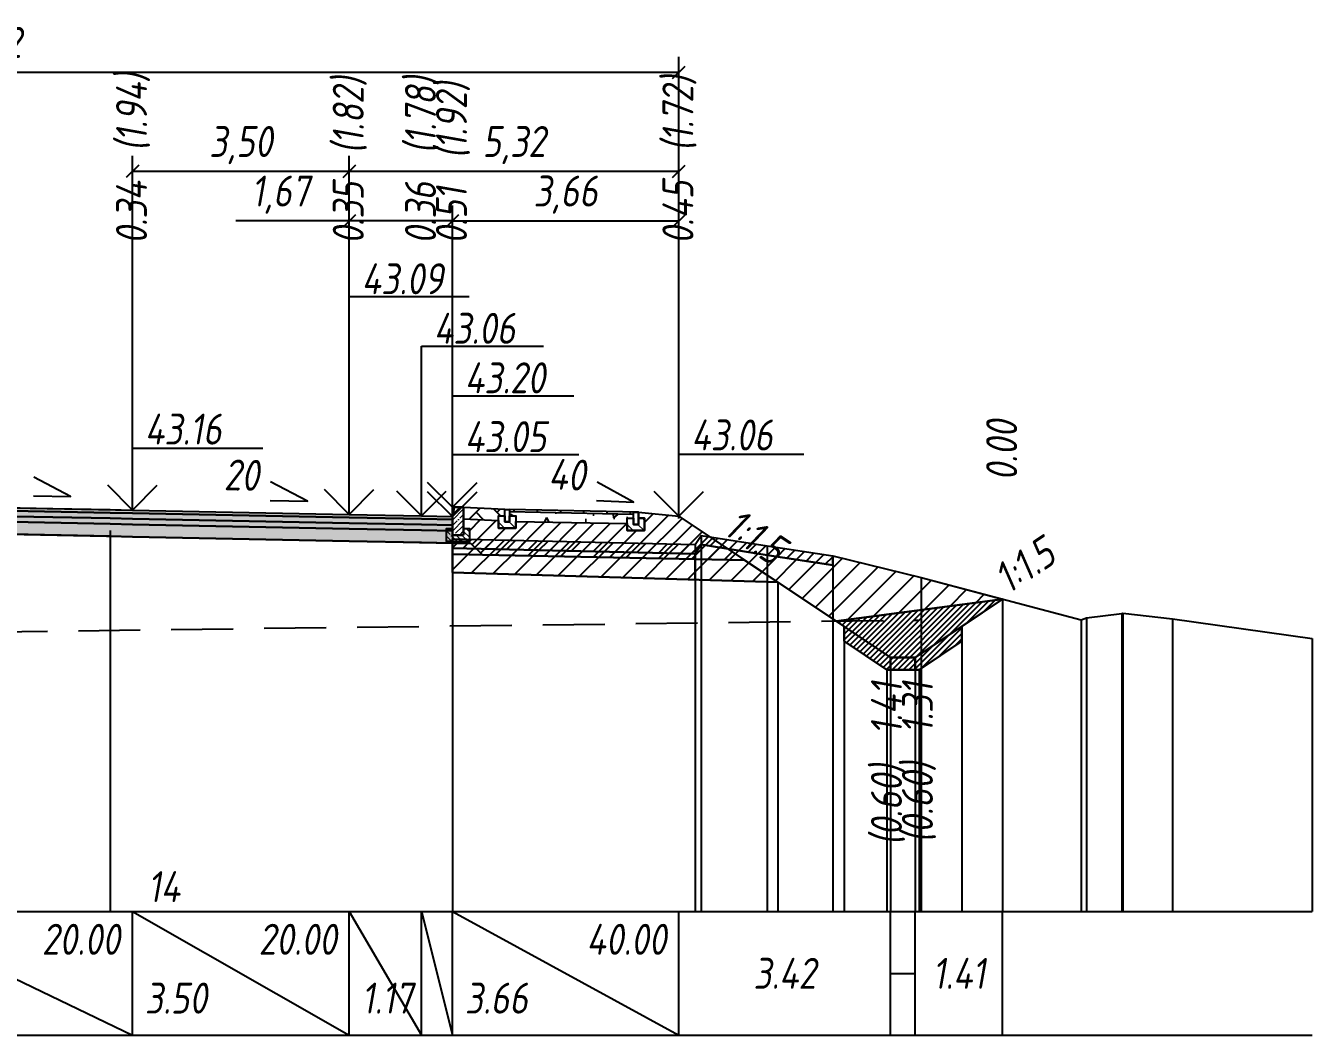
# Model space of a CAD drawing. Extents: x -717 to 1451, y -133302 to 233.
# Drawn here: x 194.1 to 298, y -113253 to -113171.5 of the extents above; entities that cross this region are included whole.
import ezdxf
from ezdxf.enums import TextEntityAlignment as Align

# ---------------------------------------------------------------- set-up
doc = ezdxf.new("R2010")
doc.units = 0
doc.linetypes.add('штриховая', pattern=[0.75, 0.5, -0.25])
for name, color, linetype in [('Интерполированный поперечник', 2, 'Continuous'), ('КОД_399', 252, 'Continuous'), ('Код_514', 1, 'Continuous'), ('Контур_0', 7, 'Continuous'), ('Контур_2660', 7, 'Continuous'), ('Контур_2665', 7, 'Continuous'), ('Контур_400', 7, 'Continuous'), ('Контур_508', 7, 'Continuous'), ('Контур_512', 7, 'Continuous'), ('Контур_513', 7, 'Continuous'), ('Красный поперечник', 1, 'Continuous'), ('Объём_2501', 7, 'Continuous'), ('Объём_2650', 7, 'Continuous'), ('Объём_2660', 7, 'Continuous'), ('Объём_2661', 7, 'Continuous'), ('Объём_2663', 7, 'Continuous'), ('Объём_2664', 7, 'Continuous'), ('Объём_2665', 7, 'Continuous'), ('Объём_2666', 7, 'Continuous'), ('Откосы', 7, 'Continuous'), ('Отметки покрытия', 7, 'Continuous'), ('Рабочие отметки', 7, 'Continuous'), ('Рабочие отметки доп.', 7, 'Continuous'), ('Слои выравнивания', 7, 'Continuous'), ('Таблица', 7, 'Continuous'), ('Уклоны проезжей части', 7, 'Continuous'), ('Черный поперечник', 3, 'Continuous')]:
    doc.layers.add(name, color=color, linetype=linetype)
for name, color, linetype, true_color in [('Контур_2540', 2, 'Continuous', 0xffff00), ('Контур_2562', 3, 'Continuous', 0x00ff00), ('Контур_2570', 7, 'Continuous', 0x80ff00), ('Контур_2583', 3, 'Continuous', 0x00ff00), ('Контур_2584', 3, 'Continuous', 0x00ff00), ('Контур_2725', 7, 'Continuous', 0x323232), ('Контур_2736', 4, 'Continuous', 0x00ffff), ('Контур_2737', 4, 'Continuous', 0x00ffff), ('Контур_2738', 4, 'Continuous', 0x00ffff), ('Контур_2739', 4, 'Continuous', 0x00ffff), ('Контур_2741', 4, 'Continuous', 0x00ffff), ('Контур_2742', 4, 'Continuous', 0x00ffff), ('Контур_2743', 4, 'Continuous', 0x00ffff), ('Контур_2744', 7, 'Continuous', 0xa4ffff), ('Контур_2745', 7, 'Continuous', 0xa4ffff), ('Контур_2747', 4, 'Continuous', 0x00ffff), ('Контур_2748', 4, 'Continuous', 0x00ffff), ('Контур_2749', 4, 'Continuous', 0x00ffff), ('Контур_2750', 4, 'Continuous', 0x00ffff), ('Контур_2751', 4, 'Continuous', 0x00ffff), ('Контур_2752', 4, 'Continuous', 0x00ffff), ('Контур_2760', 7, 'Continuous', 0x323232), ('Контур_2761', 7, 'Continuous', 0x323232), ('Контур_2762', 7, 'Continuous', 0x323232), ('Контур_2763', 7, 'Continuous', 0x323232), ('Контур_402', 7, 'Continuous', 0xff6464), ('Контур_703', 4, 'Continuous', 0x00ffff), ('Контур_705', 4, 'Continuous', 0x00ffff), ('Контур_707', 4, 'Continuous', 0x00ffff), ('Контур_720', 131, 'Continuous', 0xaaffff), ('Объём_2520', 7, 'Continuous', 0x80ffff), ('Объём_2540', 2, 'Continuous', 0xffff00), ('Объём_2562', 3, 'Continuous', 0x00ff00), ('Объём_2563', 7, 'Continuous', 0xff8000), ('Объём_2570', 7, 'Continuous', 0x80ff00), ('Объём_2583', 3, 'Continuous', 0x00ff00), ('Объём_2584', 3, 'Continuous', 0x00ff00), ('Объём_2593', 3, 'Continuous', 0x00ff00), ('Объём_2597', 3, 'Continuous', 0x00ff00), ('Объём_2600', 7, 'Continuous', 0x808000), ('Объём_2620', 2, 'Continuous', 0xffff00), ('Объём_2746', 2, 'Continuous', 0xffff00)]:
    doc.layers.add(name, color=color, linetype=linetype, true_color=true_color)
doc.styles.get("Standard").update_dxf_attribs({"font": 'txt', "height": 2.5})
doc.styles.add('М', font='romand.shx', dxfattribs={"width": 0.8, "oblique": 10, "height": 2.5})
doc.dimstyles.new('ISO-25', dxfattribs={"dimtxt": 2.5, "dimasz": 2.5, "dimexe": 1.25, "dimexo": 0.625, "dimtad": 1, "dimtxsty": 'Standard', "dimcen": 2.5, "dimadec": 0, "dimazin": 0, "dimtfac": 1, "dimtmove": 0, "dimatfit": 3, "dimfxl": 1, "dimarcsym": 0})

# ---------------------------------------------------------------- blocks, each defined once
blk = doc.blocks.new('_Oblique')
at = {"color": 0, "linetype": 'ByBlock', "lineweight": -2}
blk.add_line((-0.5, -0.5), (0.5, 0.5), dxfattribs=at)
blk = doc.blocks.new('*D3639')
at = {"color": 0, "lineweight": -2, "transparency": 16777216}
for p, q in [((228.55, -113210.55), (228.55, -113186)), ((246.83, -113210.53), (246.83, -113186)), ((228.55, -113187.25), (246.83, -113187.25))]:
    blk.add_line(p, q, dxfattribs=at)
at = {"layer": 'Defpoints', "color": 0, "transparency": 16777216}
for p in [(246.83, -113187.25), (228.55, -113211.18), (246.83, -113211.16)]:
    blk.add_point(p, dxfattribs=at)
at = {"color": 0, "lineweight": -2, "transparency": 16777216, "rotation": 180}
blk.add_blockref('_Oblique', (228.55, -113187.25), dxfattribs=at)
at = {"color": 0, "lineweight": -2, "transparency": 16777216}
blk.add_blockref('_Oblique', (246.83, -113187.25), dxfattribs=at)
at = {"color": 0, "transparency": 16777216, "insert": (237.69, -113185.13), "char_height": 2.5, "width": 10, "attachment_point": 5, "style": 'М'}
blk.add_mtext('3,66', dxfattribs=at)
blk = doc.blocks.new('*D3641')
at = {"color": 0, "lineweight": -2, "transparency": 16777216}
for p, q in [((220.22, -113210.39), (220.22, -113186)), ((228.55, -113210.55), (228.55, -113186)), ((220.22, -113187.25), (211.05, -113187.25)), ((228.55, -113187.25), (220.22, -113187.25))]:
    blk.add_line(p, q, dxfattribs=at)
at = {"layer": 'Defpoints', "color": 0, "transparency": 16777216}
for p in [(228.55, -113187.25), (220.22, -113211.01), (228.55, -113211.18)]:
    blk.add_point(p, dxfattribs=at)
at = {"color": 0, "lineweight": -2, "transparency": 16777216, "rotation": 180}
blk.add_blockref('_Oblique', (220.22, -113187.25), dxfattribs=at)
at = {"color": 0, "lineweight": -2, "transparency": 16777216}
blk.add_blockref('_Oblique', (228.55, -113187.25), dxfattribs=at)
at = {"color": 0, "transparency": 16777216, "insert": (214.68, -113185.13), "char_height": 2.5, "width": 9.1667, "attachment_point": 5, "style": 'М'}
blk.add_mtext('1,67', dxfattribs=at)
blk = doc.blocks.new('*D3643')
at = {"color": 0, "lineweight": -2, "transparency": 16777216}
for p, q in [((202.72, -113210.04), (202.72, -113182)), ((220.22, -113210.39), (220.22, -113182)), ((220.22, -113183.25), (202.72, -113183.25))]:
    blk.add_line(p, q, dxfattribs=at)
at = {"layer": 'Defpoints', "color": 0, "transparency": 16777216}
for p in [(202.72, -113183.25), (202.72, -113210.66), (220.22, -113211.01)]:
    blk.add_point(p, dxfattribs=at)
at = {"color": 0, "lineweight": -2, "transparency": 16777216, "rotation": 180}
blk.add_blockref('_Oblique', (202.72, -113183.25), dxfattribs=at)
at = {"color": 0, "lineweight": -2, "transparency": 16777216}
blk.add_blockref('_Oblique', (220.22, -113183.25), dxfattribs=at)
at = {"color": 0, "transparency": 16777216, "insert": (211.47, -113181.13), "char_height": 2.5, "width": 9.5833, "attachment_point": 5, "style": 'М'}
blk.add_mtext('3,50', dxfattribs=at)
blk = doc.blocks.new('*D3644')
at = {"color": 0, "lineweight": -2, "transparency": 16777216}
for p, q in [((220.22, -113210.39), (220.22, -113182)), ((246.83, -113211.28), (246.83, -113182)), ((246.83, -113183.25), (220.22, -113183.25))]:
    blk.add_line(p, q, dxfattribs=at)
at = {"layer": 'Defpoints', "color": 0, "transparency": 16777216}
for p in [(220.22, -113183.25), (220.22, -113211.01), (246.83, -113211.91)]:
    blk.add_point(p, dxfattribs=at)
at = {"color": 0, "lineweight": -2, "transparency": 16777216, "rotation": 180}
blk.add_blockref('_Oblique', (220.22, -113183.25), dxfattribs=at)
at = {"color": 0, "lineweight": -2, "transparency": 16777216}
blk.add_blockref('_Oblique', (246.83, -113183.25), dxfattribs=at)
at = {"color": 0, "transparency": 16777216, "insert": (233.53, -113181.13), "char_height": 2.5, "width": 10, "attachment_point": 5, "style": 'М'}
blk.add_mtext('5,32', dxfattribs=at)
blk = doc.blocks.new('*D3646')
at = {"color": 0, "lineweight": -2, "transparency": 16777216}
for p, q in [((134.22, -113210.72), (134.22, -113174)), ((246.83, -113211.28), (246.83, -113174)), ((134.22, -113175.25), (246.83, -113175.25))]:
    blk.add_line(p, q, dxfattribs=at)
at = {"layer": 'Defpoints', "color": 0, "transparency": 16777216}
for p in [(246.83, -113175.25), (134.22, -113211.34), (246.83, -113211.91)]:
    blk.add_point(p, dxfattribs=at)
at = {"color": 0, "lineweight": -2, "transparency": 16777216, "rotation": 180}
blk.add_blockref('_Oblique', (134.22, -113175.25), dxfattribs=at)
at = {"color": 0, "lineweight": -2, "transparency": 16777216}
blk.add_blockref('_Oblique', (246.83, -113175.25), dxfattribs=at)
at = {"color": 0, "transparency": 16777216, "insert": (190.53, -113173.13), "char_height": 2.5, "width": 12.5, "attachment_point": 5, "style": 'М'}
blk.add_mtext('22,52', dxfattribs=at)
blk = doc.blocks.new('БР100.30.18')
at = {"linetype": 'Continuous', "lineweight": 13}
h = blk.add_hatch(dxfattribs=at)
h.set_pattern_fill('ANSI35', scale=5)
h.set_pattern_definition([(45, (-1504.996, -4799.2297), (-0.88388348, 0.88388348), []), (45, (-1504.1121, -4799.2297), (-0.88388348, 0.88388348), [1.5625, -0.3125, 0, -0.3125])])
h.paths.add_polyline_path([(0.3, 3.47), (1.8, 3.47), (1.8, -1.03), (0, -1.03), (0, 1.97)])
h = blk.add_hatch(dxfattribs=at)
h.set_pattern_fill('ANSI35', scale=5, angle=90)
h.set_pattern_definition([(135, (-1504.996, -4800.7297), (-0.88388348, -0.88388348), []), (135, (-1504.996, -4799.8458), (-0.88388348, -0.88388348), [1.5625, -0.3125, 0, -0.3125])])
h.paths.add_polyline_path([(-1, -0.03), (0, -0.03), (0, -1.03), (1.8, -1.03), (1.8, -0.03), (2.8, -0.03), (2.8, -2.03), (-1, -2.03)])
at = {"color": 7, "lineweight": 30}
blk.add_lwpolyline([(1.8, -1.03), (0, -1.03), (0, 1.97), (0.3, 3.47), (1.8, 3.47)], close=True, dxfattribs=at)
at = {"linetype": 'Continuous'}
blk.add_lwpolyline([(0, -0.03), (-1, -0.03), (-1, -2.03), (2.8, -2.03), (2.8, -0.03), (1.8, -0.03)], dxfattribs=at)

msp = doc.modelspace()

# ---------------------------------------------------------------- hatches: boundary and pattern name
at = {"linetype": 'Continuous'}
h = msp.add_hatch(dxfattribs=at)
h.set_pattern_fill('AR-HBONE', color=253, scale=0.3)
h.set_pattern_definition([(45, (-66.5213, -119016.3987), (0, 1.69705627), [3.6, -1.2]), (135, (-65.6728, -119015.5501), (1e-16, 1.69705627), [3.6, -1.2])])
h.paths.add_polyline_path([(233.172, -113210.549), (233.172, -113211.549), (233.172, -113211.549)])
h.paths.add_polyline_path([(229.451, -113210.4), (232.772, -113210.549), (232.772, -113211.049), (232.272, -113211.049), (232.272, -113211.428), (229.45, -113211.301)])
h = msp.add_hatch(dxfattribs=at)
h.set_pattern_fill('ANSI31', color=256, scale=15, angle=45, style=0)
h.set_pattern_definition([(90, (-1678.9575, -118164.1802), (-1.875, 3e-16), [])])
h.paths.add_polyline_path([(243.167, -113210.755), (233.172, -113210.549), (233.172, -113210.749), (243.167, -113210.947)])
at = {"linetype": 'Continuous', "lineweight": 13}
h = msp.add_hatch(dxfattribs=at)
h.set_pattern_fill('ANSI35', scale=5, angle=90)
h.set_pattern_definition([(135, (-1634.9121, -47482.9211), (-0.883883476, -0.883883476), []), (135, (-1634.9121, -47482.0372), (-0.883883476, -0.883883476), [1.5625, -0.3125, 0, -0.3125])])
h.paths.add_polyline_path([(232.272, -113211.049), (232.771, -113211.049), (232.772, -113211.549), (233.172, -113211.549), (233.172, -113211.049), (233.672, -113211.049), (233.672, -113212.049), (232.272, -113212.049)])
h = msp.add_hatch(dxfattribs=at)
h.set_pattern_fill('ANSI35', scale=5, angle=90)
h.set_pattern_definition([(135, (-1624.5165, -47483.1272), (-0.883883476, -0.883883476), []), (135, (-1624.5165, -47482.2433), (-0.883883476, -0.883883476), [1.5625, -0.3125, 0, -0.3125])])
h.paths.add_polyline_path([(242.667, -113211.255), (243.167, -113211.255), (243.167, -113211.755), (243.567, -113211.755), (243.567, -113211.255), (244.067, -113211.255), (244.067, -113212.255), (242.667, -113212.255)])
at = {"layer": 'КОД_399'}
h = msp.add_hatch(dxfattribs=at)
h.set_pattern_fill('AR-CONC', scale=0.7, angle=45, style=0)
h.set_pattern_definition([(95, (-1679.0395, -118164.2694), (3.860864, 3.2396496), [0.525, -5.775]), (40, (-1679.0395, -118164.2694), (-4.409945, 3.036377), [0.42, -4.62]), (145.45144, (-1678.718, -118163.9994), (-0.549081, 6.2760265), [0.4461813, -4.907995]), (91.1842, (-1680.0294, -118163.2794), (6.101854, 4.4632964), [0.7875, -8.6625]), (141.63564, (-1679.521, -118162.9075), (-0.1953, 9.447982), [0.669272, -7.361996]), (36.18416, (-1680.0294, -118163.2794), (-0.1953, 9.447982), [0.63, -6.93]), (66, (-1679.287, -118163.032), (4.947401, 0.9616773), [0.525, -5.775]), (11, (-1679.287, -118163.032), (-2.38496, 4.793659), [0.42, -4.62]), (116.45144, (-1678.8747, -118162.952), (2.562441, 5.7553363), [0.4461813, -4.907995]), (82.5, (-1679.0395, -118164.2694), (-1.5875523, 1.7079287), [0, -4.564, 0, -4.69, 0, -4.6375]), (52.5, (-1679.0395, -118164.2694), (-0.6501106, 3.2543661), [0, -2.674, 0, -4.459, 0, -1.7675]), (12.5, (-1680.1433, -118165.3732), (2.7539272, 2.5306453), [0, -1.75, 0, -5.46, 0, -7.245]), (2.5, (-1680.6383, -118165.868), (2.3911299, 3.3821186), [0, -2.275, 0, -3.626, 0, -5.145])])
h.paths.add_polyline_path([(242.667, -113211.255), (243.167, -113211.255), (243.167, -113210.947), (233.172, -113210.749), (233.172, -113211.049), (233.672, -113211.049), (233.672, -113211.509), (242.667, -113211.688)])
at = {"layer": 'Объём_2563'}
h = msp.add_hatch(dxfattribs=at)
h.set_pattern_fill('ANSI31', color=256, scale=0.3)
h.paths.add_polyline_path([(134.217, -113211.278), (141.217, -113210.998), (141.217, -113213.148), (139.717, -113213.178), (138.799, -113214.096), (129.717, -113214.278)])
h.paths.add_polyline_path([(230.969, -113214.213), (230.05, -113213.294), (228.55, -113213.264), (228.55, -113213.114), (229.949, -113213.116), (229.95, -113212.116), (229.45, -113212.115), (229.45, -113211.301), (232.272, -113211.428), (232.272, -113212.049), (233.672, -113212.049), (233.672, -113211.509), (242.667, -113211.688), (242.667, -113212.255), (244.067, -113212.255), (244.067, -113211.255), (243.567, -113211.255), (243.567, -113210.755), (246.834, -113211.096), (252.145, -113214.636)])
at = {"layer": 'Объём_2570'}
h = msp.add_hatch(dxfattribs=at)
h.set_pattern_fill('ANSI31', color=256, scale=0.2)
h.paths.add_polyline_path([(141.294, -113213.917), (140.794, -113213.167), (140.015, -113213.309), (136.151, -113213.664), (135.555, -113213.849), (128.148, -113218.126), (126.808, -113218.309), (126.637, -113218.447), (126.533, -113218.492), (126.35, -113218.605), (123.337, -113222.047), (122.05, -113222.271), (120.436, -113222.09), (116.446, -113218.819), (116.176, -113218.558), (109.825, -113217.836), (108.36, -113217.486), (105.901, -113217.332), (105.334, -113217.322), (105, -113217.328), (105, -113216.578), (105.334, -113216.572), (105.901, -113216.582), (108.36, -113216.736), (109.825, -113217.086), (116.176, -113217.808), (116.446, -113218.069), (120.436, -113221.34), (122.05, -113221.521), (123.337, -113221.297), (126.35, -113217.855), (126.533, -113217.742), (126.637, -113217.697), (126.808, -113217.559), (128.148, -113217.376), (135.555, -113213.099), (136.151, -113212.914), (140.015, -113212.559), (140.794, -113212.417), (141.294, -113213.167)])
h.paths.add_polyline_path([(253.968, -113214.238), (248.644, -113213.387), (248.144, -113214.137), (228.55, -113213.669), (228.55, -113212.919), (248.144, -113213.387), (248.644, -113212.637), (253.968, -113213.488), (259.253, -113214.283), (259.253, -113215.033)])
at = {"layer": 'Объём_2600'}
h = msp.add_hatch(dxfattribs=at)
h.set_pattern_fill('ANSI31', color=6, scale=0.4)
h.paths.add_polyline_path([(116.038, -113219.759), (108.095, -113217.47), (108.36, -113217.486), (109.825, -113217.836), (116.176, -113218.558), (116.446, -113218.819), (118.436, -113220.451)])
h.paths.add_polyline_path([(141.294, -113213.917), (141.294, -113215.453), (132.31, -113215.722), (135.555, -113213.849), (136.151, -113213.664), (140.015, -113213.309), (140.794, -113213.167)])
h.paths.add_polyline_path([(248.144, -113214.137), (248.644, -113213.387), (253.968, -113214.238), (259.253, -113215.033), (259.253, -113214.283), (266.41, -113216.053), (272.976, -113217.789), (259.529, -113219.559), (254.818, -113216.418), (228.55, -113215.63), (228.55, -113213.669)])
at = {"layer": 'Объём_2620'}
h = msp.add_hatch(dxfattribs=at)
h.set_pattern_fill('ANSI31', color=2, scale=0.1)
h.paths.add_polyline_path([(116.634, -113223), (114.634, -113223), (106.155, -113217.348), (108.095, -113217.47), (118.436, -113220.451), (119.343, -113221.194)])
h.paths.add_polyline_path([(261.208, -113219.338), (272.976, -113217.789), (269.675, -113219.99), (269.675, -113221.192), (266.228, -113223.49), (263.622, -113223.49), (260.175, -113221.192), (260.175, -113219.99), (259.529, -113219.559)])
at = {"layer": 'Слои выравнивания'}
for color, points in [(2, [(181.967, -113210.183), (191.618, -113210.376), (200.903, -113210.561), (202.717, -113210.598), (220.217, -113210.948), (226.05, -113211.064), (228.55, -113211.114), (228.55, -113211.364), (226.05, -113211.314), (220.217, -113211.198), (202.717, -113210.848), (200.903, -113210.811), (191.618, -113210.626), (181.967, -113210.433)]), (3, [(181.967, -113210.433), (191.618, -113210.626), (200.903, -113210.811), (202.717, -113210.848), (220.217, -113211.198), (226.05, -113211.314), (228.55, -113211.364), (228.55, -113211.814), (226.05, -113211.764), (220.217, -113211.648), (202.717, -113211.298), (200.903, -113211.261), (191.618, -113211.076), (181.967, -113210.883)]), (4, [(181.967, -113210.883), (191.618, -113211.076), (200.903, -113211.261), (202.717, -113211.298), (220.217, -113211.648), (226.05, -113211.764), (228.55, -113211.814), (228.55, -113212.264), (226.05, -113212.214), (220.217, -113212.098), (202.717, -113211.748), (200.903, -113211.711), (191.618, -113211.526), (181.967, -113211.333)]), (5, [(181.967, -113211.333), (191.618, -113211.526), (200.903, -113211.711), (202.717, -113211.748), (220.217, -113212.098), (226.05, -113212.214), (228.55, -113212.264), (228.55, -113213.264), (226.05, -113213.214), (220.217, -113213.098), (202.717, -113212.748), (200.903, -113212.711), (191.618, -113212.526), (181.967, -113212.333)])]:
    msp.add_hatch(color=color, dxfattribs=at).paths.add_polyline_path(points)

# ---------------------------------------------------------------- linework, layer by layer
for points in [[(232.772, -113210.549), (229.451, -113210.4), (229.45, -113211.301), (232.272, -113211.428), (232.272, -113211.049), (232.772, -113211.049), (232.772, -113210.549)], [(232.772, -113210.549), (233.172, -113210.549), (233.172, -113211.549), (232.772, -113211.549), (232.772, -113210.549)], [(243.567, -113210.755), (233.172, -113210.549)], [(243.167, -113210.947), (233.172, -113210.749)], [(243.167, -113210.755), (243.567, -113210.755), (243.567, -113211.755), (243.167, -113211.755), (243.167, -113210.755)], [(233.172, -113211.049), (233.672, -113211.049), (233.672, -113212.049), (232.272, -113212.049), (232.272, -113211.049), (232.772, -113211.049), (232.772, -113211.549), (233.172, -113211.549), (233.172, -113211.049)], [(233.672, -113211.509), (242.667, -113211.688)], [(243.567, -113211.255), (244.067, -113211.255), (244.067, -113212.255), (242.667, -113212.255), (242.667, -113211.255), (243.167, -113211.255), (243.167, -113211.755), (243.567, -113211.755), (243.567, -113211.255)]]:
    msp.add_lwpolyline(points)
at = {"layer": 'Интерполированный поперечник', "linetype": 'штриховая', "ltscale": 10, "flags": 128}
msp.add_lwpolyline([(123.356, -113221.283), (266.163, -113219.475)], dxfattribs=at)
at = {"layer": 'Код_514'}
for p, q in [((181.967, -113243), (202.717, -113253)), ((202.717, -113253), (202.717, -113243)), ((202.717, -113243), (220.217, -113253)), ((220.217, -113253), (220.217, -113243)), ((220.217, -113243), (226.05, -113253)), ((226.05, -113253), (226.05, -113243)), ((226.05, -113243), (228.55, -113253)), ((228.55, -113253), (228.55, -113243)), ((228.55, -113253), (228.55, -113243)), ((228.55, -113243), (246.834, -113253)), ((246.834, -113253), (246.834, -113243)), ((263.925, -113253), (263.925, -113243)), ((265.925, -113253), (265.925, -113243)), ((272.976, -113253), (272.976, -113243)), ((263.925, -113248), (265.925, -113248))]:
    msp.add_line(p, q, dxfattribs=at)
at = {"layer": 'Контур_0', "flags": 128}
for points in [[(246.834, -113211.096), (259.529, -113219.559), (259.529, -113219.559), (259.529, -113219.559), (259.529, -113219.559), (259.529, -113219.559), (259.529, -113219.559), (259.529, -113219.559), (259.529, -113219.559), (259.529, -113219.559), (259.529, -113219.559), (259.529, -113219.559), (259.529, -113219.559), (259.529, -113219.559), (259.529, -113219.559), (263.925, -113222.49)], [(246.834, -113211.096), (259.529, -113219.559), (259.529, -113219.559), (259.529, -113219.559), (259.529, -113219.559), (259.529, -113219.559), (259.529, -113219.559), (259.529, -113219.559), (259.529, -113219.559), (259.529, -113219.559), (259.529, -113219.559), (259.529, -113219.559), (259.529, -113219.559), (259.529, -113219.559), (259.529, -113219.559), (263.925, -113222.49), (265.925, -113222.49), (272.976, -113217.789), (272.976, -113217.789), (272.976, -113217.789), (272.976, -113217.789), (272.976, -113217.789), (272.976, -113217.789), (272.976, -113217.789), (272.976, -113217.789), (272.976, -113217.789), (272.976, -113217.789), (272.976, -113217.789), (272.976, -113217.789), (272.976, -113217.789)]]:
    msp.add_lwpolyline(points, dxfattribs=at)
at = {"layer": 'Контур_0', "color": 250, "flags": 128}
for points in [[(228.55, -113214.164), (228.55, -113213.264), (230.05, -113213.294), (230.969, -113214.213), (228.55, -113214.164), (228.55, -113214.164)], [(228.55, -113213.264), (230.05, -113213.294), (230.969, -113214.213), (252.145, -113214.636)]]:
    msp.add_lwpolyline(points, dxfattribs=at)
at = {"layer": 'Контур_2540', "flags": 128}
msp.add_lwpolyline([(228.55, -113214.164), (252.145, -113214.636), (254.818, -113216.418), (228.55, -113215.63), (228.55, -113214.164), (228.55, -113214.164)], dxfattribs=at)
at = {"layer": 'Контур_2562', "flags": 128}
msp.add_lwpolyline([(246.834, -113211.096), (246.834, -113211.096), (246.834, -113211.096), (246.834, -113211.096), (246.834, -113211.096)], dxfattribs=at)
at = {"layer": 'Контур_2570', "flags": 128}
msp.add_lwpolyline([(228.55, -113213.669), (248.144, -113214.137), (248.644, -113213.387), (253.968, -113214.238), (259.253, -113215.033), (259.253, -113214.283), (266.41, -113216.053), (279.323, -113219.467), (279.736, -113219.297), (282.604, -113218.94), (282.68, -113218.91), (286.687, -113219.387), (297.976, -113220.97)], dxfattribs=at)
at = {"layer": 'Контур_2583', "flags": 128}
for points in [[(263.925, -113222.49), (260.175, -113219.99), (260.175, -113221.192), (263.622, -113223.49), (263.925, -113223.49), (263.925, -113222.49)], [(269.675, -113221.192), (269.675, -113219.99), (265.925, -113222.49), (265.925, -113223.49), (266.228, -113223.49), (269.675, -113221.192)]]:
    msp.add_lwpolyline(points, dxfattribs=at)
at = {"layer": 'Контур_2584', "flags": 128}
msp.add_lwpolyline([(263.925, -113222.49), (263.925, -113223.49), (265.925, -113223.49), (265.925, -113222.49), (263.925, -113222.49)], dxfattribs=at)
at = {"layer": 'Контур_2660', "flags": 128}
msp.add_lwpolyline([(228.55, -113215.63), (254.818, -113216.418)], dxfattribs=at)
at = {"layer": 'Контур_2665', "flags": 128}
msp.add_lwpolyline([(246.834, -113211.096), (246.834, -113211.096)], dxfattribs=at)
at = {"layer": 'Контур_2725', "flags": 128}
msp.add_lwpolyline([(141.294, -113213.196), (143.717, -113213.148), (146.543, -113213.091), (146.543, -113213.051), (150.09, -113212.97), (161.217, -113212.748), (181.967, -113212.333), (191.618, -113212.526), (200.903, -113212.711), (202.717, -113212.748), (220.217, -113213.098), (226.05, -113213.214), (228.55, -113213.264)], dxfattribs=at)
at = {"layer": 'Контур_2736', "flags": 128}
for points in [[(246.834, -113211.096), (259.529, -113219.559)], [(259.529, -113219.559), (263.925, -113222.49)]]:
    msp.add_lwpolyline(points, dxfattribs=at)
at = {"layer": 'Контур_2737', "flags": 128}
msp.add_lwpolyline([(259.529, -113219.559), (259.529, -113219.559)], dxfattribs=at)
at = {"layer": 'Контур_2738', "flags": 128}
msp.add_lwpolyline([(259.529, -113219.559), (259.529, -113219.559)], dxfattribs=at)
at = {"layer": 'Контур_2739', "flags": 128}
msp.add_lwpolyline([(259.529, -113219.559), (259.529, -113219.559)], dxfattribs=at)
at = {"layer": 'Контур_2741', "flags": 128}
msp.add_lwpolyline([(272.976, -113217.789), (272.976, -113217.789)], dxfattribs=at)
at = {"layer": 'Контур_2742', "flags": 128}
msp.add_lwpolyline([(272.976, -113217.789), (272.976, -113217.789)], dxfattribs=at)
at = {"layer": 'Контур_2743', "flags": 128}
msp.add_lwpolyline([(272.976, -113217.789), (272.976, -113217.789)], dxfattribs=at)
at = {"layer": 'Контур_2744', "flags": 128}
msp.add_lwpolyline([(272.976, -113217.789), (272.976, -113217.789)], dxfattribs=at)
msp.add_lwpolyline([(272.976, -113217.789), (272.976, -113217.789)], dxfattribs=at)
msp.add_lwpolyline([(272.976, -113217.789), (272.976, -113217.789)], dxfattribs=at)
msp.add_lwpolyline([(272.976, -113217.789), (272.976, -113217.789)], dxfattribs=at)
msp.add_lwpolyline([(272.976, -113217.789), (272.976, -113217.789)], dxfattribs=at)
msp.add_lwpolyline([(272.976, -113217.789), (272.976, -113217.789)], dxfattribs=at)
at = {"layer": 'Контур_2745', "flags": 128}
msp.add_lwpolyline([(259.529, -113219.559), (259.529, -113219.559)], dxfattribs=at)
msp.add_lwpolyline([(259.529, -113219.559), (259.529, -113219.559)], dxfattribs=at)
msp.add_lwpolyline([(259.529, -113219.559), (259.529, -113219.559)], dxfattribs=at)
msp.add_lwpolyline([(259.529, -113219.559), (259.529, -113219.559)], dxfattribs=at)
msp.add_lwpolyline([(259.529, -113219.559), (259.529, -113219.559)], dxfattribs=at)
msp.add_lwpolyline([(259.529, -113219.559), (259.529, -113219.559)], dxfattribs=at)
at = {"layer": 'Контур_2747', "flags": 128}
msp.add_lwpolyline([(259.529, -113219.559), (259.529, -113219.559)], dxfattribs=at)
at = {"layer": 'Контур_2748', "flags": 128}
msp.add_lwpolyline([(259.529, -113219.559), (259.529, -113219.559)], dxfattribs=at)
at = {"layer": 'Контур_2749', "flags": 128}
msp.add_lwpolyline([(259.529, -113219.559), (259.529, -113219.559)], dxfattribs=at)
at = {"layer": 'Контур_2750', "flags": 128}
msp.add_lwpolyline([(272.976, -113217.789), (272.976, -113217.789)], dxfattribs=at)
at = {"layer": 'Контур_2751', "flags": 128}
msp.add_lwpolyline([(272.976, -113217.789), (272.976, -113217.789)], dxfattribs=at)
at = {"layer": 'Контур_2752', "flags": 128}
msp.add_lwpolyline([(272.976, -113217.789), (272.976, -113217.789)], dxfattribs=at)
at = {"layer": 'Контур_2760', "flags": 128}
msp.add_lwpolyline([(141.294, -113210.996), (143.717, -113210.948), (146.543, -113210.891), (150.09, -113210.82), (161.217, -113210.598), (181.967, -113210.183), (191.618, -113210.376), (200.903, -113210.561), (202.717, -113210.598), (220.217, -113210.948), (226.05, -113211.064), (228.55, -113211.114)], dxfattribs=at)
at = {"layer": 'Контур_2761', "flags": 128}
msp.add_lwpolyline([(141.294, -113211.246), (143.717, -113211.198), (146.543, -113211.141), (150.09, -113211.07), (161.217, -113210.848), (181.967, -113210.433), (191.618, -113210.626), (200.903, -113210.811), (202.717, -113210.848), (220.217, -113211.198), (226.05, -113211.314), (228.55, -113211.364)], dxfattribs=at)
at = {"layer": 'Контур_2762', "flags": 128}
msp.add_lwpolyline([(141.294, -113211.696), (143.717, -113211.648), (146.543, -113211.591), (150.09, -113211.52), (161.217, -113211.298), (181.967, -113210.883), (191.618, -113211.076), (200.903, -113211.261), (202.717, -113211.298), (220.217, -113211.648), (226.05, -113211.764), (228.55, -113211.814)], dxfattribs=at)
at = {"layer": 'Контур_2763', "flags": 128}
msp.add_lwpolyline([(141.294, -113212.146), (143.717, -113212.098), (146.543, -113212.041), (150.09, -113211.97), (161.217, -113211.748), (181.967, -113211.333), (191.618, -113211.526), (200.903, -113211.711), (202.717, -113211.748), (220.217, -113212.098), (226.05, -113212.214), (228.55, -113212.264)], dxfattribs=at)
at = {"layer": 'Контур_400', "flags": 128}
msp.add_lwpolyline([(181.967, -113210.183), (202.717, -113210.598), (220.217, -113210.948), (220.217, -113210.948), (220.217, -113210.948), (220.217, -113210.948), (220.217, -113210.948), (226.05, -113211.064), (228.55, -113211.114)], dxfattribs=at)
at = {"layer": 'Контур_402', "flags": 128}
msp.add_lwpolyline([(127.326, -113215.872), (141.294, -113215.453), (141.294, -113213.196), (146.543, -113213.091), (146.543, -113213.051), (150.09, -113212.97), (181.967, -113212.333), (228.55, -113213.264), (228.55, -113215.63), (254.818, -113216.418)], dxfattribs=at)
at = {"layer": 'Контур_508', "flags": 128}
msp.add_lwpolyline([(105, -113216.578), (114.634, -113223), (116.634, -113223), (127.326, -113215.872), (141.294, -113215.453), (141.294, -113213.196), (146.543, -113213.091), (146.543, -113213.051), (150.09, -113212.97), (181.967, -113212.333), (228.55, -113213.264), (228.55, -113215.63), (254.818, -113216.418), (260.175, -113219.99), (260.175, -113221.192), (263.622, -113223.49), (263.925, -113223.49), (265.925, -113223.49), (266.228, -113223.49), (269.675, -113221.192), (269.675, -113219.99), (272.976, -113217.789)], dxfattribs=at)
at = {"layer": 'Контур_512', "flags": 128}
msp.add_lwpolyline([(228.55, -113215.63), (254.818, -113216.418), (260.175, -113219.99), (260.175, -113221.192), (263.622, -113223.49), (263.925, -113223.49), (265.925, -113223.49), (266.228, -113223.49), (269.675, -113221.192), (269.675, -113219.99), (272.976, -113217.789)], dxfattribs=at)
at = {"layer": 'Контур_513', "flags": 128}
msp.add_lwpolyline([(105, -113216.578), (114.634, -113223), (116.634, -113223), (127.326, -113215.872), (141.294, -113215.453), (141.294, -113213.196), (146.543, -113213.091), (146.543, -113213.051), (150.09, -113212.97), (181.967, -113212.333), (228.55, -113213.264), (228.55, -113215.63), (254.818, -113216.418), (260.175, -113219.99), (260.175, -113221.192), (263.622, -113223.49), (263.925, -113223.49), (265.925, -113223.49), (266.228, -113223.49), (269.675, -113221.192), (269.675, -113219.99), (272.976, -113217.789)], dxfattribs=at)
at = {"layer": 'Контур_703', "flags": 128}
msp.add_lwpolyline([(246.834, -113211.096), (259.529, -113219.559)], dxfattribs=at)
at = {"layer": 'Контур_705', "flags": 128}
msp.add_lwpolyline([(259.529, -113219.559), (259.529, -113219.559)], dxfattribs=at)
at = {"layer": 'Контур_707', "flags": 128}
msp.add_lwpolyline([(265.925, -113222.49), (272.976, -113217.789)], dxfattribs=at)
at = {"layer": 'Контур_720', "flags": 128}
msp.add_lwpolyline([(263.925, -113222.49), (265.925, -113222.49)], dxfattribs=at)
at = {"layer": 'Красный поперечник'}
for p, q in [((181.967, -113210.183), (202.717, -113210.598)), ((202.717, -113210.598), (220.217, -113210.948)), ((220.217, -113210.948), (226.05, -113211.064)), ((226.05, -113211.064), (228.55, -113211.114)), ((246.834, -113211.096), (263.925, -113222.49)), ((228.55, -113215.63), (228.55, -113243)), ((254.818, -113216.418), (254.818, -113243)), ((265.925, -113222.49), (272.976, -113217.789)), ((272.976, -113217.789), (272.976, -113243)), ((260.175, -113219.99), (260.175, -113243)), ((269.675, -113219.99), (269.675, -113243)), ((260.175, -113221.192), (260.175, -113243)), ((269.675, -113221.192), (269.675, -113243)), ((263.925, -113222.49), (265.925, -113222.49)), ((263.622, -113223.49), (263.622, -113243)), ((263.925, -113223.49), (263.925, -113243)), ((265.925, -113223.49), (265.925, -113243)), ((266.228, -113223.49), (266.228, -113243))]:
    msp.add_line(p, q, dxfattribs=at)
at = {"layer": 'Объём_2501', "flags": 128}
msp.add_lwpolyline([(181.967, -113210.183), (202.717, -113210.598), (220.217, -113210.948), (220.217, -113210.948), (220.217, -113210.948), (220.217, -113210.948), (220.217, -113210.948), (226.05, -113211.064), (228.55, -113211.114)], dxfattribs=at)
at = {"layer": 'Объём_2520', "color": 250, "flags": 128}
msp.add_lwpolyline([(228.55, -113214.164), (228.55, -113213.264), (230.05, -113213.294), (230.969, -113214.213), (228.55, -113214.164), (228.55, -113214.164)], dxfattribs=at)
at = {"layer": 'Объём_2540', "flags": 128}
msp.add_lwpolyline([(228.55, -113214.164), (252.145, -113214.636), (254.818, -113216.418), (228.55, -113215.63), (228.55, -113214.164), (228.55, -113214.164)], dxfattribs=at)
at = {"layer": 'Объём_2562', "flags": 128}
msp.add_lwpolyline([(246.834, -113211.096), (246.834, -113211.096), (246.834, -113211.096), (246.834, -113211.096), (246.834, -113211.096)], dxfattribs=at)
at = {"layer": 'Объём_2563', "color": 250, "flags": 128}
msp.add_lwpolyline([(230.969, -113214.213), (230.05, -113213.294), (228.55, -113213.264), (228.55, -113213.114), (229.949, -113213.116), (229.95, -113212.116), (229.45, -113212.115), (229.45, -113211.301), (232.272, -113211.428), (232.272, -113212.049), (233.672, -113212.049), (233.672, -113211.509), (242.667, -113211.688), (242.667, -113212.255), (244.067, -113212.255), (244.067, -113211.255), (243.567, -113211.255), (243.567, -113210.755), (246.834, -113211.096), (252.145, -113214.636), (230.969, -113214.213), (230.969, -113214.213)], dxfattribs=at)
at = {"layer": 'Объём_2570', "flags": 128}
msp.add_lwpolyline([(253.968, -113214.238), (248.644, -113213.387), (248.144, -113214.137), (228.55, -113213.669), (228.55, -113212.919), (248.144, -113213.387), (248.644, -113212.637), (253.968, -113213.488), (259.253, -113214.283), (259.253, -113215.033), (253.968, -113214.238), (253.968, -113214.238)], dxfattribs=at)
at = {"layer": 'Объём_2583', "flags": 128}
for points in [[(263.925, -113222.49), (260.175, -113219.99), (260.175, -113221.192), (263.622, -113223.49), (263.925, -113223.49), (263.925, -113222.49)], [(269.675, -113221.192), (269.675, -113219.99), (265.925, -113222.49), (265.925, -113223.49), (266.228, -113223.49), (269.675, -113221.192)]]:
    msp.add_lwpolyline(points, dxfattribs=at)
at = {"layer": 'Объём_2584', "flags": 128}
msp.add_lwpolyline([(263.925, -113222.49), (263.925, -113223.49), (265.925, -113223.49), (265.925, -113222.49), (263.925, -113222.49)], dxfattribs=at)
at = {"layer": 'Объём_2593', "flags": 128}
for points in [[(260.175, -113219.99), (263.925, -113222.49)], [(265.925, -113222.49), (269.675, -113219.99)]]:
    msp.add_lwpolyline(points, dxfattribs=at)
at = {"layer": 'Объём_2597', "flags": 128}
msp.add_lwpolyline([(263.925, -113222.49), (265.925, -113222.49)], dxfattribs=at)
at = {"layer": 'Объём_2620', "flags": 128}
msp.add_lwpolyline([(261.208, -113219.338), (272.976, -113217.789), (269.675, -113219.99), (269.675, -113221.192), (266.228, -113223.49), (263.622, -113223.49), (260.175, -113221.192), (260.175, -113219.99), (259.529, -113219.559), (261.208, -113219.338), (261.208, -113219.338)], dxfattribs=at)
at = {"layer": 'Объём_2650', "color": 6, "flags": 128}
msp.add_lwpolyline([(248.144, -113214.137), (248.644, -113213.387), (253.968, -113214.238), (259.253, -113215.033), (259.253, -113214.283), (266.41, -113216.053), (272.976, -113217.789), (259.529, -113219.559), (254.818, -113216.418), (228.55, -113215.63), (228.55, -113213.669), (248.144, -113214.137), (248.144, -113214.137)], dxfattribs=at)
at = {"layer": 'Объём_2660', "flags": 128}
msp.add_lwpolyline([(228.55, -113215.63), (254.818, -113216.418)], dxfattribs=at)
at = {"layer": 'Объём_2661', "flags": 128}
msp.add_lwpolyline([(246.834, -113211.096), (259.529, -113219.559)], dxfattribs=at)
at = {"layer": 'Объём_2663', "flags": 128}
for points in [[(265.925, -113222.49), (272.976, -113217.789)], [(259.529, -113219.559), (263.925, -113222.49)]]:
    msp.add_lwpolyline(points, dxfattribs=at)
at = {"layer": 'Объём_2664', "flags": 128}
msp.add_lwpolyline([(263.925, -113222.49), (265.925, -113222.49)], dxfattribs=at)
at = {"layer": 'Объём_2665', "flags": 128}
msp.add_lwpolyline([(246.834, -113211.096), (246.834, -113211.096)], dxfattribs=at)
at = {"layer": 'Объём_2666', "flags": 128}
msp.add_lwpolyline([(246.834, -113211.096), (259.529, -113219.559)], dxfattribs=at)
at = {"layer": 'Объём_2746', "flags": 128}
for points in [[(248.644, -113213.387), (250.784, -113213.729), (254.818, -113216.418), (248.144, -113216.218), (248.144, -113214.137), (248.644, -113213.387), (248.644, -113213.387)], [(266.228, -113223.49), (263.622, -113223.49), (260.175, -113221.192), (260.175, -113219.99), (263.925, -113222.49), (265.925, -113222.49), (269.675, -113219.99), (269.675, -113221.192), (266.228, -113223.49), (266.228, -113223.49)]]:
    msp.add_lwpolyline(points, dxfattribs=at)
at = {"layer": 'Откосы', "color": 1, "flags": 128}
for points in [[(194.712, -113209.437), (197.711, -113209.497), (194.742, -113207.938)], [(213.837, -113209.82), (216.836, -113209.88), (213.867, -113208.32)], [(240.18, -113209.829), (243.178, -113209.949), (240.24, -113208.33)]]:
    msp.add_lwpolyline(points, dxfattribs=at)
at = {"layer": 'Отметки покрытия', "color": 1}
for p, q in [((220.217, -113210.948), (220.217, -113193.364)), ((220.217, -113193.364), (229.892, -113193.364)), ((226.05, -113211.064), (226.05, -113197.364)), ((226.05, -113197.364), (235.904, -113197.364)), ((228.55, -113210.364), (228.55, -113201.364)), ((228.55, -113201.364), (238.361, -113201.364)), ((202.717, -113210.598), (202.717, -113205.598)), ((202.717, -113205.598), (213.232, -113205.598)), ((228.55, -113211.114), (228.55, -113206.114)), ((228.55, -113206.114), (238.747, -113206.114)), ((246.834, -113211.096), (246.834, -113206.096)), ((246.834, -113206.096), (256.922, -113206.096)), ((202.717, -113210.598), (200.717, -113208.598)), ((202.717, -113210.598), (204.717, -113208.598)), ((228.55, -113210.364), (226.55, -113208.364)), ((228.55, -113210.364), (230.55, -113208.364)), ((220.217, -113210.948), (218.217, -113208.948)), ((220.217, -113210.948), (222.217, -113208.948)), ((226.05, -113211.064), (224.05, -113209.064)), ((226.05, -113211.064), (228.05, -113209.064)), ((228.55, -113211.114), (226.55, -113209.114)), ((228.55, -113211.114), (230.55, -113209.114)), ((246.834, -113211.096), (244.834, -113209.096)), ((246.834, -113211.096), (248.834, -113209.096))]:
    msp.add_line(p, q, dxfattribs=at)
at = {"layer": 'Слои выравнивания'}
msp.add_line((228.55, -113211.114), (228.55, -113243), dxfattribs=at)
at = {"layer": 'Слои выравнивания', "color": 2, "flags": 128}
msp.add_lwpolyline([(181.967, -113210.183), (191.618, -113210.376), (200.903, -113210.561), (202.717, -113210.598), (220.217, -113210.948), (226.05, -113211.064), (228.55, -113211.114), (228.55, -113211.364), (226.05, -113211.314), (220.217, -113211.198), (202.717, -113210.848), (200.903, -113210.811), (191.618, -113210.626), (181.967, -113210.433)], close=True, dxfattribs=at)
at = {"layer": 'Слои выравнивания', "color": 3, "flags": 128}
msp.add_lwpolyline([(181.967, -113210.433), (191.618, -113210.626), (200.903, -113210.811), (202.717, -113210.848), (220.217, -113211.198), (226.05, -113211.314), (228.55, -113211.364), (228.55, -113211.814), (226.05, -113211.764), (220.217, -113211.648), (202.717, -113211.298), (200.903, -113211.261), (191.618, -113211.076), (181.967, -113210.883)], close=True, dxfattribs=at)
at = {"layer": 'Слои выравнивания', "color": 4, "flags": 128}
msp.add_lwpolyline([(181.967, -113210.883), (191.618, -113211.076), (200.903, -113211.261), (202.717, -113211.298), (220.217, -113211.648), (226.05, -113211.764), (228.55, -113211.814), (228.55, -113212.264), (226.05, -113212.214), (220.217, -113212.098), (202.717, -113211.748), (200.903, -113211.711), (191.618, -113211.526), (181.967, -113211.333)], close=True, dxfattribs=at)
at = {"layer": 'Слои выравнивания', "color": 5, "flags": 128}
msp.add_lwpolyline([(181.967, -113211.333), (191.618, -113211.526), (200.903, -113211.711), (202.717, -113211.748), (220.217, -113212.098), (226.05, -113212.214), (228.55, -113212.264), (228.55, -113213.264), (226.05, -113213.214), (220.217, -113213.098), (202.717, -113212.748), (200.903, -113212.711), (191.618, -113212.526), (181.967, -113212.333)], close=True, dxfattribs=at)
at = {"layer": 'Таблица'}
for p, q in [((80, -113243), (297.976, -113243)), ((80, -113253), (297.976, -113253))]:
    msp.add_line(p, q, dxfattribs=at)
at = {"layer": 'Уклоны проезжей части', "color": 1, "flags": 128}
for points in [[(194.712, -113209.437), (197.711, -113209.497), (194.742, -113207.938)], [(213.837, -113209.82), (216.836, -113209.88), (213.867, -113208.32)], [(240.18, -113209.829), (243.178, -113209.949), (240.24, -113208.33)]]:
    msp.add_lwpolyline(points, dxfattribs=at)
at = {"layer": 'Черный поперечник', "color": 7}
for p, q in [((200.903, -113212.259), (200.903, -113243)), ((248.644, -113212.637), (248.644, -113243)), ((248.144, -113213.387), (248.144, -113243)), ((253.968, -113213.488), (253.968, -113243)), ((259.253, -113214.283), (259.253, -113243)), ((266.41, -113216.053), (266.41, -113243)), ((282.604, -113218.94), (282.604, -113243)), ((282.68, -113218.91), (282.68, -113243)), ((279.323, -113219.467), (279.323, -113243)), ((279.736, -113219.297), (279.736, -113243)), ((286.687, -113219.387), (286.687, -113243)), ((297.976, -113220.97), (297.976, -113243))]:
    msp.add_line(p, q, dxfattribs=at)
at = {"layer": 'Черный поперечник', "flags": 128}
msp.add_lwpolyline([(228.55, -113212.919), (248.144, -113213.387), (248.644, -113212.637), (253.968, -113213.488), (259.253, -113214.283), (266.41, -113216.053), (279.323, -113219.467), (279.736, -113219.297), (282.604, -113218.94), (282.68, -113218.91), (286.687, -113219.387), (297.976, -113220.97)], dxfattribs=at)

# ---------------------------------------------------------------- block references
at = {"lineweight": 18, "xscale": 0.5, "yscale": 0.5, "zscale": 0.5, "rotation": 359.9444632229611}
msp.add_blockref('БР100.30.18', (228.55, -113212.098), dxfattribs=at)

# ---------------------------------------------------------------- texts
at = {"layer": 'Код_514', "style": 'М', "oblique": 10, "width": 0.8}
for s, p in [('20.00', (201.717, -113244)), ('20.00', (219.217, -113244)), ('40.00', (245.834, -113244))]:
    msp.add_text(s, height=2.5, dxfattribs=at).set_placement(p, align=Align.TOP_RIGHT)
for s, p in [('3.42', (255.379, -113248)), ('1.41', (269.451, -113248))]:
    msp.add_text(s, height=2.5, dxfattribs=at).set_placement(p, align=Align.MIDDLE_CENTER)
for s, p in [('3.50', (203.717, -113252)), ('1.17', (221.217, -113252)), ('3.66', (229.55, -113252))]:
    msp.add_text(s, height=2.5, dxfattribs=at).set_placement(p, align=Align.BOTTOM_LEFT)
at = {"layer": 'Откосы', "color": 1, "style": 'М', "oblique": 10, "width": 0.8}
for s, rotation, p in [('20', 358.85423, (211.487, -113209.773)), ('40', 357.70938, (237.732, -113209.731)), ('1:1.5', 326.30994, (251.932, -113214.422)), ('1:1.5', 33.69007, (275.875, -113216.692))]:
    msp.add_text(s, height=2.5, rotation=rotation, dxfattribs=at).set_placement(p, align=Align.BOTTOM_CENTER)
at = {"layer": 'Отметки покрытия', "color": 1, "style": 'М', "oblique": 10, "width": 0.8}
for s, p in [('43.09', (221.217, -113193.921)), ('43.06', (227.05, -113197.921)), ('43.20', (229.55, -113201.921)), ('43.16', (203.717, -113206.058)), ('43.05', (229.55, -113206.671)), ('43.06', (247.834, -113206.532))]:
    msp.add_text(s, height=2.5, dxfattribs=at).set_placement(p, align=Align.BOTTOM_LEFT)
at = {"layer": 'Рабочие отметки', "color": 1, "style": 'М', "oblique": 10, "width": 0.8}
for s, p in [('0.45', (246.756, -113189.114)), ('0.34', (202.639, -113189.114)), ('0.35', (220.139, -113189.114)), ('0.36', (225.972, -113189.114)), ('0.51', (228.472, -113189.114)), ('0.00', (272.898, -113208.22))]:
    msp.add_text(s, height=2.5, rotation=90, dxfattribs=at).set_placement(p, align=Align.MIDDLE_LEFT)
for s, p in [('1.41', (263.597, -113224.472)), ('1.31', (266.097, -113224.472))]:
    msp.add_text(s, height=2.5, rotation=90, dxfattribs=at).set_placement(p, align=Align.MIDDLE_RIGHT)
at = {"layer": 'Рабочие отметки доп.', "color": 1, "style": 'М', "oblique": 10, "width": 0.8}
for s, p in [('(1.94)', (202.639, -113181.614)), ('(1.82)', (220.139, -113181.814)), ('(1.78)', (225.972, -113181.814)), ('(1.72)', (246.756, -113181.614)), ('(1.92)', (228.472, -113182.214))]:
    msp.add_text(s, height=2.5, rotation=90, dxfattribs=at).set_placement(p, align=Align.MIDDLE_LEFT)
for p in [(263.597, -113231.122), (266.097, -113230.922)]:
    msp.add_text('(0.60)', height=2.5, rotation=90, dxfattribs=at).set_placement(p, align=Align.MIDDLE_RIGHT)
at = {"layer": 'Слои выравнивания', "style": 'М', "oblique": 10, "width": 0.8}
msp.add_text('14', height=2.5, dxfattribs=at).set_placement((205.259, -113243), align=Align.BOTTOM_CENTER)
at = {"layer": 'Уклоны проезжей части', "color": 1, "style": 'М', "oblique": 10, "width": 0.8}
for s, rotation, p in [('20', 358.85423, (211.487, -113209.773)), ('40', 357.70938, (237.732, -113209.731)), ('1:1.5', 326.30994, (251.932, -113214.422)), ('1:1.5', 33.69007, (275.875, -113216.692))]:
    msp.add_text(s, height=2.5, rotation=rotation, dxfattribs=at).set_placement(p, align=Align.BOTTOM_CENTER)

# ---------------------------------------------------------------- dimensions: what is measured, and where the dimension line sits
at = {"color": 5}
for base, p1, p2, picture, middle in [((246.834, -113175.245), (134.217, -113211.34), (246.834, -113211.908), '*D3646', (190.525, -113173.132)), ((246.834, -113187.245), (228.55, -113211.177), (246.834, -113211.158), '*D3639', (237.692, -113185.132))]:
    dim = msp.add_linear_dim(base=base, p1=p1, p2=p2, angle=180, dimstyle='ISO-25', override={"dimasz": 1, "dimlfac": 0.2, "dimzin": 0, "dimtxsty": 'М', "dimblk1": 'Oblique', "dimblk2": 'Oblique', "dimsah": 1}, dxfattribs=at)
    dim.commit()
    dim.dimension.update_dxf_attribs({"geometry": picture, "text_midpoint": middle})
for base, p1, p2, picture, middle in [((202.717, -113183.245), (220.217, -113211.01), (202.717, -113210.66), '*D3643', (211.467, -113181.132)), ((220.217, -113183.245), (246.834, -113211.908), (220.217, -113211.01), '*D3644', (233.525, -113181.132))]:
    dim = msp.add_linear_dim(base=base, p1=p1, p2=p2, dimstyle='ISO-25', override={"dimasz": 1, "dimlfac": 0.2, "dimzin": 0, "dimtxsty": 'М', "dimblk1": 'Oblique', "dimblk2": 'Oblique', "dimsah": 1}, dxfattribs=at)
    dim.commit()
    dim.dimension.update_dxf_attribs({"geometry": picture, "text_midpoint": middle})
dim = msp.add_linear_dim(base=(228.55, -113187.245), p1=(220.217, -113211.01), p2=(228.55, -113211.177), angle=180, dimstyle='ISO-25', override={"dimasz": 1, "dimlfac": 0.2, "dimzin": 0, "dimtxsty": 'М', "dimblk1": 'Oblique', "dimblk2": 'Oblique', "dimsah": 1}, dxfattribs=at)
dim.commit()
dim.dimension.update_dxf_attribs({"geometry": '*D3641', "text_midpoint": (214.679, -113187.245), "dimtype": 160})

doc.saveas('drawing.dxf')
